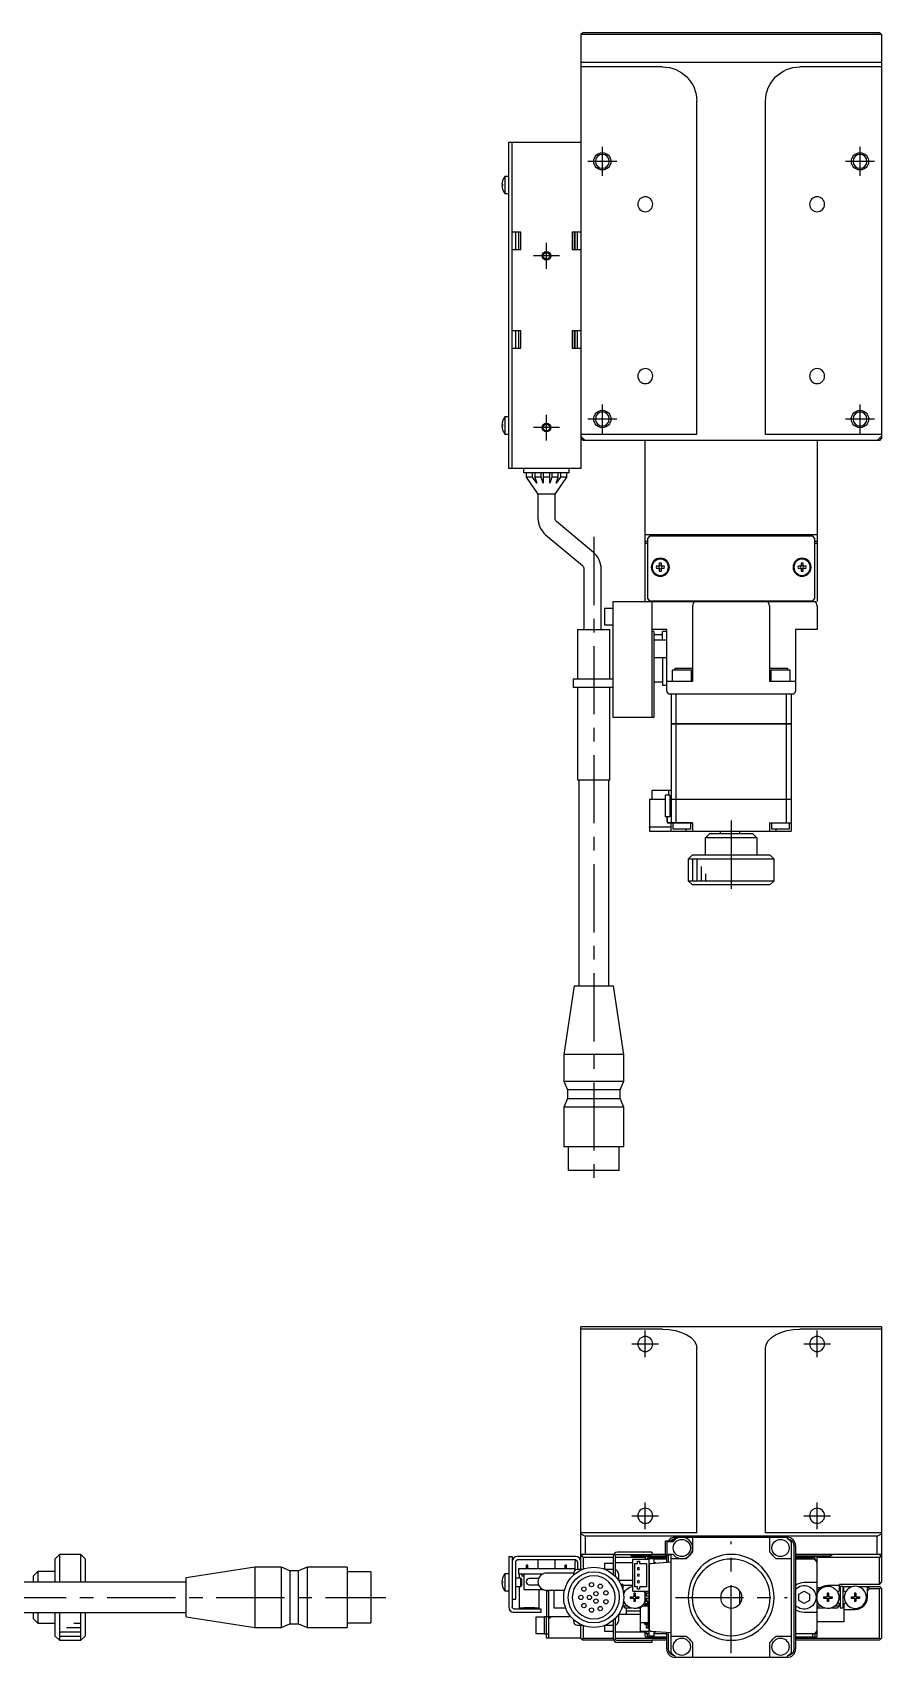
# Model space of a CAD drawing. Extents: x 0 to 796, y -8 to 680.
# Drawn here: x 186.3 to 383.9, y 301.6 to 680 of the extents above; entities that cross this region are included whole.
import ezdxf

# ---------------------------------------------------------------- set-up
doc = ezdxf.new("R2010")
doc.units = 0
doc.header["$LTSCALE"] = 0.5
doc.linetypes.add('CENTER', pattern=[50.8, 31.75, -6.35, 6.35, -6.35])
for name, color, linetype in [('MSM_CENTER', 1, 'CENTER'), ('MSM_CONTINUOUS', 7, 'CONTINUOUS'), ('MSM_NARROW', 5, 'CONTINUOUS')]:
    doc.layers.add(name, color=color, linetype=linetype)

msp = doc.modelspace()

# ---------------------------------------------------------------- linework, layer by layer
at = {"layer": 'MSM_CENTER'}
for p, q in [((318.93, 646.56), (318.93, 653.36)), ((378.93, 646.56), (378.93, 653.36)), ((322.33, 649.96), (315.53, 649.96)), ((382.33, 649.96), (375.53, 649.96)), ((305.93, 624.96), (305.93, 630.96)), ((308.93, 627.96), (302.93, 627.96)), ((305.93, 584.96), (305.93, 590.96)), ((318.93, 586.56), (318.93, 593.36)), ((378.93, 586.56), (378.93, 593.36)), ((308.93, 587.96), (302.93, 587.96)), ((322.33, 589.96), (315.53, 589.96)), ((382.33, 589.96), (375.53, 589.96)), ((316.93, 562.51), (316.93, 411.41)), ((348.93, 496.46), (348.93, 478.96)), ((328.93, 371.49), (328.93, 377.69)), ((368.93, 371.49), (368.93, 377.69)), ((325.83, 374.59), (332.03, 374.59)), ((365.83, 374.59), (372.03, 374.59)), ((328.93, 331.49), (328.93, 337.69)), ((368.93, 331.49), (368.93, 337.69)), ((325.83, 334.59), (332.03, 334.59)), ((365.83, 334.59), (372.03, 334.59)), ((348.93, 302.59), (348.93, 328.59)), ((127.45, 315.59), (268.55, 315.59)), ((335.93, 315.59), (361.93, 315.59))]:
    msp.add_line(p, q, dxfattribs=at)
at = {"layer": 'MSM_CONTINUOUS'}
for p, q in [((314.43, 679.96), (313.93, 679.46)), ((383.93, 679.46), (313.93, 679.46)), ((313.93, 679.46), (313.93, 578.46)), ((314.43, 679.96), (383.43, 679.96)), ((383.43, 679.96), (383.93, 679.46)), ((383.93, 679.46), (383.93, 585.46)), ((383.93, 672.96), (313.93, 672.96)), ((332.93, 671.96), (313.93, 671.96)), ((383.93, 671.96), (364.93, 671.96)), ((340.93, 586.37), (340.93, 663.96)), ((356.93, 586.37), (356.93, 663.96)), ((297.13, 578.46), (297.13, 654.46)), ((297.13, 654.46), (313.93, 654.46)), ((297.93, 578.46), (297.93, 654.46)), ((295.54, 644.66), (295.67, 644.66)), ((295.67, 644.26), (295.54, 644.26)), ((295.67, 645.41), (295.67, 645.39)), ((295.67, 644.66), (295.67, 644.26)), ((295.67, 643.53), (295.67, 643.51)), ((297.13, 646.46), (296.23, 646.46)), ((296.23, 646.46), (296.23, 642.46)), ((296.23, 642.46), (297.13, 642.46)), ((299.93, 633.46), (297.93, 633.46)), ((298.73, 633.46), (298.73, 629.46)), ((299.43, 633.46), (299.43, 629.46)), ((299.93, 629.46), (299.93, 633.46)), ((313.93, 633.46), (311.93, 633.46)), ((311.93, 633.46), (311.93, 629.46)), ((312.43, 629.46), (312.43, 633.46)), ((312.63, 629.46), (312.63, 633.46)), ((313.13, 629.46), (313.13, 633.46)), ((297.93, 629.46), (299.93, 629.46)), ((311.93, 629.46), (313.93, 629.46)), ((299.93, 610.46), (297.93, 610.46)), ((298.73, 610.46), (298.73, 606.46)), ((299.43, 610.46), (299.43, 606.46)), ((299.93, 606.46), (299.93, 610.46)), ((313.93, 610.46), (311.93, 610.46)), ((311.93, 610.46), (311.93, 606.46)), ((312.43, 606.46), (312.43, 610.46)), ((312.63, 606.46), (312.63, 610.46)), ((313.13, 606.46), (313.13, 610.46)), ((297.93, 606.46), (299.93, 606.46)), ((311.93, 606.46), (313.93, 606.46)), ((297.13, 590.46), (296.23, 590.46)), ((296.23, 590.46), (296.23, 586.46)), ((295.54, 588.66), (295.67, 588.66)), ((295.67, 588.26), (295.54, 588.26)), ((295.67, 589.41), (295.67, 589.39)), ((295.67, 588.66), (295.67, 588.26)), ((295.67, 587.53), (295.67, 587.51)), ((296.23, 586.46), (297.13, 586.46)), ((340.93, 586.37), (313.93, 586.37)), ((313.93, 585.96), (314.93, 584.96)), ((314.43, 584.96), (313.93, 585.46)), ((314.08, 585.31), (314.33, 585.56)), ((383.43, 584.96), (314.43, 584.96)), ((328.93, 547.46), (328.93, 584.96)), ((383.93, 586.37), (356.93, 586.37)), ((368.93, 584.96), (368.93, 547.46)), ((382.93, 584.96), (383.93, 585.96)), ((383.78, 585.31), (383.43, 584.96)), ((383.53, 585.56), (383.78, 585.31)), ((383.93, 585.46), (383.78, 585.31)), ((313.93, 578.46), (297.13, 578.46)), ((300.68, 577.46), (300.68, 578.46)), ((311.18, 577.46), (300.68, 577.46)), ((301.18, 577.46), (301.18, 576.46)), ((301.18, 576.46), (303.93, 572.46)), ((302.68, 576.46), (301.18, 576.46)), ((302.68, 576.46), (302.68, 577.46)), ((303.68, 575.01), (302.68, 576.46)), ((303.18, 577.46), (303.18, 576.46)), ((303.18, 576.46), (303.68, 575.01)), ((304.68, 576.46), (303.18, 576.46)), ((304.68, 576.46), (304.68, 577.46)), ((305.18, 575.01), (304.68, 576.46)), ((305.18, 577.46), (305.18, 575.01)), ((306.68, 576.46), (305.18, 576.46)), ((306.68, 575.01), (306.68, 577.46)), ((307.18, 576.46), (306.68, 575.01)), ((307.18, 577.46), (307.18, 576.46)), ((308.68, 576.46), (307.18, 576.46)), ((307.93, 572.46), (310.68, 576.46)), ((308.18, 575.01), (308.68, 576.46)), ((309.18, 576.46), (308.18, 575.01)), ((308.68, 576.46), (308.68, 577.46)), ((309.18, 577.46), (309.18, 576.46)), ((310.68, 576.46), (309.18, 576.46)), ((310.68, 576.46), (310.68, 577.46)), ((311.18, 577.46), (311.18, 578.46)), ((303.93, 572.46), (303.93, 566.86)), ((307.93, 572.46), (303.93, 572.46)), ((307.93, 566.86), (307.93, 572.46)), ((316.87, 558.89), (308.29, 566.09)), ((305.71, 563.03), (314.3, 555.83)), ((368.93, 562.96), (328.93, 562.96)), ((329.43, 561.46), (328.93, 561.46)), ((329.43, 560.96), (328.93, 560.96)), ((329.93, 562.66), (329.43, 562.16)), ((329.43, 562.16), (329.43, 548.16)), ((367.93, 562.66), (329.93, 562.66)), ((334.43, 562.66), (334.43, 562.96)), ((335.18, 562.96), (335.18, 562.66)), ((340.68, 562.66), (340.68, 562.96)), ((344.13, 562.96), (343.93, 562.76)), ((353.93, 562.76), (343.93, 562.76)), ((343.93, 562.76), (343.93, 562.66)), ((353.93, 562.76), (353.73, 562.96)), ((353.93, 562.66), (353.93, 562.76)), ((357.18, 562.96), (357.18, 562.66)), ((362.68, 562.66), (362.68, 562.96)), ((363.43, 562.96), (363.43, 562.66)), ((368.43, 562.16), (367.93, 562.66)), ((368.43, 548.16), (368.43, 562.16)), ((368.93, 561.46), (368.43, 561.46)), ((368.93, 560.96), (368.43, 560.96)), ((332.19, 556.38), (332.19, 555.7)), ((332.67, 555.7), (332.67, 556.38)), ((365.19, 556.38), (365.19, 555.7)), ((365.67, 555.7), (365.67, 556.38)), ((314.65, 555.06), (314.65, 540.96)), ((318.65, 540.96), (318.65, 555.06)), ((332.19, 555.7), (331.51, 555.7)), ((331.51, 555.22), (332.19, 555.22)), ((332.19, 555.22), (332.19, 554.54)), ((333.35, 555.7), (332.67, 555.7)), ((332.67, 554.54), (332.67, 555.22)), ((332.67, 555.22), (333.35, 555.22)), ((365.19, 555.7), (364.51, 555.7)), ((364.51, 555.22), (365.19, 555.22)), ((365.19, 555.22), (365.19, 554.54)), ((366.35, 555.7), (365.67, 555.7)), ((365.67, 554.54), (365.67, 555.22)), ((365.67, 555.22), (366.35, 555.22)), ((321.43, 545.86), (319.43, 545.86)), ((319.43, 545.86), (319.43, 542.06)), ((321.43, 520.46), (321.43, 547.46)), ((321.43, 547.46), (368.55, 547.46)), ((329.43, 548.16), (329.93, 547.66)), ((329.93, 547.66), (367.93, 547.66)), ((330.43, 547.46), (330.43, 520.46)), ((334.43, 547.66), (334.43, 547.46)), ((338.93, 547.66), (338.93, 547.46)), ((339.93, 547.66), (339.93, 547.46)), ((340.03, 528.96), (340.03, 546.46)), ((341.43, 547.66), (341.43, 547.46)), ((356.43, 547.46), (356.43, 547.66)), ((357.83, 546.46), (357.83, 528.96)), ((357.93, 547.66), (357.93, 547.46)), ((358.93, 547.46), (358.93, 547.66)), ((363.43, 547.46), (363.43, 547.66)), ((367.93, 547.66), (368.43, 548.16)), ((368.93, 546.46), (368.93, 540.96)), ((319.43, 542.06), (321.43, 542.06)), ((313.18, 540.96), (313.18, 529.46)), ((313.18, 540.96), (320.68, 540.96)), ((320.68, 529.46), (320.68, 540.96)), ((333.93, 540.96), (330.43, 540.96)), ((330.93, 540.46), (330.43, 540.46)), ((330.93, 540.46), (330.93, 520.46)), ((332.93, 539.71), (330.93, 539.71)), ((333.93, 538.46), (330.93, 538.46)), ((332.93, 538.46), (332.93, 540.46)), ((333.93, 540.46), (332.93, 540.46)), ((333.93, 526.96), (333.93, 540.96)), ((363.93, 540.96), (363.93, 526.96)), ((368.93, 540.96), (363.93, 540.96)), ((330.93, 534.46), (333.93, 534.46)), ((332.93, 534.46), (332.93, 527.96)), ((335.18, 531.46), (335.18, 528.96)), ((339.68, 531.46), (335.18, 531.46)), ((335.85, 531.46), (335.85, 531.96)), ((335.85, 531.96), (340.03, 531.96)), ((339.68, 528.96), (339.68, 531.46)), ((357.83, 531.96), (362.01, 531.96)), ((358.18, 531.46), (358.18, 528.96)), ((362.68, 531.46), (358.18, 531.46)), ((362.01, 531.96), (362.01, 531.46)), ((362.68, 528.96), (362.68, 531.46)), ((312.18, 527.46), (312.18, 529.46)), ((312.18, 529.46), (321.43, 529.46)), ((321.43, 527.46), (312.18, 527.46)), ((313.18, 527.46), (313.18, 505.96)), ((320.68, 505.96), (320.68, 527.46)), ((332.93, 528.71), (330.93, 528.71)), ((332.93, 527.96), (333.93, 527.96)), ((333.93, 528.96), (340.03, 528.96)), ((334.31, 525.96), (363.55, 525.96)), ((334.93, 525.96), (334.93, 518.97)), ((336.08, 525.96), (336.08, 518.97)), ((357.83, 528.96), (363.93, 528.96)), ((361.77, 525.96), (361.77, 518.97)), ((362.93, 525.96), (362.93, 518.97)), ((330.93, 520.46), (321.43, 520.46)), ((334.93, 518.97), (362.93, 518.97)), ((334.93, 518.96), (334.93, 501.47)), ((362.93, 518.96), (334.93, 518.96)), ((334.94, 518.96), (334.94, 518.97)), ((336.08, 518.96), (336.08, 501.47)), ((336.09, 518.96), (336.09, 518.97)), ((361.77, 518.96), (361.77, 518.97)), ((361.77, 518.96), (361.77, 501.47)), ((362.92, 518.96), (362.92, 518.97)), ((362.93, 518.96), (362.93, 501.47)), ((313.18, 505.96), (320.68, 505.96)), ((313.43, 505.96), (313.43, 457.96)), ((320.43, 457.96), (320.43, 505.96)), ((330.53, 501.46), (330.53, 503.46)), ((334.93, 503.46), (330.53, 503.46)), ((334.43, 502.36), (334.43, 503.46)), ((329.93, 501.46), (329.93, 494.97)), ((329.93, 501.46), (333.53, 501.46)), ((330.93, 501.46), (330.93, 501.47)), ((330.93, 501.47), (333.53, 501.47)), ((333.53, 502.36), (333.53, 497.36)), ((334.63, 502.36), (333.53, 502.36)), ((334.63, 502.36), (334.63, 497.36)), ((334.63, 501.47), (362.93, 501.47)), ((334.63, 501.46), (362.93, 501.46)), ((334.93, 501.46), (334.93, 495.96)), ((334.94, 501.46), (334.94, 501.47)), ((336.08, 501.46), (336.08, 495.96)), ((336.09, 501.46), (336.09, 501.47)), ((361.77, 501.46), (361.77, 501.47)), ((361.77, 501.46), (361.77, 495.96)), ((362.92, 501.46), (362.92, 501.47)), ((362.93, 501.46), (362.93, 493.96)), ((334.63, 497.36), (333.53, 497.36)), ((334.03, 496.16), (334.03, 497.36)), ((334.13, 496.16), (334.13, 497.36)), ((339.93, 495.96), (334.33, 495.96)), ((339.93, 495.86), (334.33, 495.86)), ((334.93, 493.96), (334.93, 495.86)), ((335.43, 494.46), (335.43, 495.96)), ((339.43, 495.86), (339.43, 494.46)), ((339.93, 495.96), (339.93, 493.96)), ((357.93, 493.96), (357.93, 495.96)), ((357.93, 495.96), (362.93, 495.96)), ((358.43, 494.46), (358.43, 495.96)), ((362.43, 495.96), (362.43, 494.46)), ((329.93, 494.97), (334.93, 494.97)), ((329.93, 494.96), (329.93, 493.96)), ((334.93, 494.96), (329.93, 494.96)), ((329.93, 493.96), (362.93, 493.96)), ((329.94, 494.96), (329.94, 494.97)), ((339.43, 494.46), (335.43, 494.46)), ((338.43, 493.96), (338.43, 494.46)), ((343.93, 493.46), (342.93, 492.46)), ((354.93, 492.46), (342.93, 492.46)), ((342.93, 488.46), (342.93, 492.46)), ((343.93, 493.46), (353.93, 493.46)), ((346.43, 493.46), (346.43, 493.96)), ((350.93, 493.46), (350.93, 493.96)), ((354.93, 492.46), (353.93, 493.46)), ((354.93, 492.46), (354.93, 488.46)), ((362.43, 494.46), (358.43, 494.46)), ((359.43, 493.96), (359.43, 494.46)), ((339.93, 488.46), (338.93, 487.46)), ((339.93, 488.46), (357.93, 488.46)), ((358.93, 487.46), (357.93, 488.46)), ((338.93, 487.46), (338.93, 482.46)), ((358.93, 487.46), (338.93, 487.46)), ((358.93, 482.46), (358.93, 487.46)), ((338.93, 482.46), (339.93, 481.46)), ((338.93, 482.46), (358.93, 482.46)), ((357.93, 481.46), (339.93, 481.46)), ((357.93, 481.46), (358.93, 482.46)), ((312.36, 457.96), (309.93, 441.96)), ((312.36, 457.96), (321.5, 457.96)), ((323.93, 441.96), (321.5, 457.96)), ((309.93, 441.96), (309.93, 435.76)), ((323.93, 441.96), (309.93, 441.96)), ((323.93, 435.76), (323.93, 441.96)), ((309.93, 435.76), (310.78, 433.76)), ((309.93, 435.76), (323.93, 435.76)), ((323.08, 433.76), (323.93, 435.76)), ((310.78, 431.76), (309.93, 429.76)), ((310.78, 433.76), (310.78, 431.76)), ((323.08, 433.76), (310.78, 433.76)), ((310.78, 431.76), (323.08, 431.76)), ((323.08, 431.76), (323.08, 433.76)), ((323.93, 429.76), (323.08, 431.76)), ((309.93, 429.76), (309.93, 420.46)), ((323.93, 429.76), (309.93, 429.76)), ((323.93, 420.46), (323.93, 429.76)), ((323.93, 420.46), (309.93, 420.46)), ((310.98, 420.46), (310.98, 414.96)), ((322.88, 414.96), (322.88, 420.46)), ((322.88, 414.96), (310.98, 414.96)), ((383.93, 378.59), (313.93, 378.59)), ((313.93, 322.09), (313.93, 378.59)), ((383.93, 378.59), (383.93, 319.09)), ((332.93, 378.03), (313.93, 378.03)), ((332.93, 378.03), (334.49, 377.95)), ((334.49, 377.95), (335.99, 377.69)), ((335.99, 377.69), (337.37, 377.28)), ((337.37, 377.28), (338.59, 376.73)), ((338.59, 376.73), (339.58, 376.06)), ((339.58, 376.06), (340.32, 375.29)), ((340.32, 375.29), (340.77, 374.46)), ((357.08, 374.46), (357.54, 375.29)), ((357.54, 375.29), (358.28, 376.06)), ((358.28, 376.06), (359.27, 376.73)), ((359.27, 376.73), (360.48, 377.28)), ((360.48, 377.28), (361.87, 377.69)), ((361.87, 377.69), (363.37, 377.95)), ((363.37, 377.95), (364.93, 378.03)), ((383.93, 378.03), (364.93, 378.03)), ((340.77, 374.46), (340.93, 373.6)), ((340.93, 330.59), (340.93, 373.6)), ((356.93, 373.6), (357.08, 374.46)), ((356.93, 330.59), (356.93, 373.6)), ((340.93, 330.59), (313.93, 330.59)), ((313.93, 330.36), (314.93, 329.81)), ((314.93, 329.81), (314.93, 325.59)), ((382.93, 329.81), (314.93, 329.81)), ((335.93, 329.59), (361.93, 329.59)), ((339.93, 329.59), (339.93, 326.09)), ((383.93, 330.59), (356.93, 330.59)), ((357.93, 326.09), (357.93, 329.59)), ((382.93, 329.81), (383.93, 330.36)), ((382.93, 325.59), (382.93, 329.81)), ((192.5, 325.59), (191.5, 324.59)), ((192.5, 325.59), (192.5, 319.09)), ((197.5, 325.59), (192.5, 325.59)), ((197.5, 319.09), (197.5, 325.59)), ((198.5, 324.59), (197.5, 325.59)), ((314.43, 325.59), (313.93, 325.09)), ((321.56, 325.59), (313.93, 325.59)), ((322.13, 325.59), (330.43, 325.59)), ((330.43, 326.09), (322.43, 326.09)), ((325.43, 325.59), (325.78, 325.24)), ((330.43, 326.09), (330.43, 325.59)), ((333.53, 325.59), (330.43, 325.59)), ((333.53, 328.69), (333.53, 325.49)), ((334.63, 328.69), (333.53, 328.69)), ((333.53, 325.49), (334.63, 325.49)), ((333.93, 323.77), (333.93, 325.49)), ((334.03, 328.59), (335.43, 328.59)), ((334.03, 325.59), (334.03, 328.59)), ((335.43, 325.59), (334.03, 325.59)), ((334.31, 323.79), (334.31, 325.49)), ((334.63, 328.59), (334.63, 328.69)), ((334.63, 325.49), (334.63, 325.59)), ((334.93, 302.74), (334.93, 325.59)), ((362.93, 328.43), (362.93, 302.74)), ((363.55, 327.59), (363.55, 303.59)), ((363.93, 327.59), (363.93, 303.59)), ((383.93, 325.59), (363.93, 325.59)), ((372.08, 325.24), (372.43, 325.59)), ((383.43, 325.59), (383.78, 325.24)), ((191.5, 319.09), (191.5, 324.59)), ((198.5, 324.59), (198.5, 319.09)), ((238, 322.59), (222, 320.16)), ((238, 322.59), (238, 308.59)), ((244.2, 322.59), (238, 322.59)), ((244.2, 308.59), (244.2, 322.59)), ((246.2, 321.74), (244.2, 322.59)), ((246.2, 321.74), (246.2, 309.44)), ((248.2, 321.74), (246.2, 321.74)), ((250.2, 322.59), (248.2, 321.74)), ((248.2, 309.44), (248.2, 321.74)), ((250.2, 322.59), (250.2, 308.59)), ((259.5, 322.59), (250.2, 322.59)), ((259.5, 322.59), (259.5, 308.59)), ((297.13, 325.09), (297.93, 325.09)), ((297.13, 325.09), (297.13, 313.29)), ((297.93, 325.09), (297.93, 313.39)), ((298.73, 323.89), (298.73, 315.09)), ((312.73, 325.09), (299.13, 325.09)), ((312.73, 324.29), (299.13, 324.29)), ((299.43, 322.29), (299.43, 321.09)), ((299.43, 322.29), (312.43, 322.29)), ((301.55, 323.09), (301.3, 323.09)), ((301.3, 322.29), (301.3, 323.09)), ((301.55, 322.29), (301.55, 323.09)), ((303.93, 324.29), (303.93, 322.29)), ((307.93, 322.29), (307.93, 324.29)), ((310.55, 323.09), (310.3, 323.09)), ((310.3, 322.29), (310.3, 323.09)), ((310.55, 322.29), (310.55, 323.09)), ((312.43, 322.29), (312.43, 321.75)), ((313.07, 324.09), (312.63, 324.09)), ((312.63, 321.92), (312.63, 324.09)), ((313.13, 323.89), (313.13, 322.08)), ((314.33, 322.09), (313.18, 322.09)), ((314.43, 324.89), (314.08, 325.24)), ((314.43, 324.89), (314.43, 322.12)), ((321.43, 324.89), (314.43, 324.89)), ((321.43, 323.49), (319.43, 323.49)), ((319.43, 323.49), (319.43, 322.12)), ((321.43, 322.09), (319.53, 322.09)), ((321.43, 325.09), (321.43, 320.95)), ((321.93, 325.39), (321.93, 320.48)), ((328.93, 324.89), (321.93, 324.89)), ((326.03, 323.59), (321.93, 323.59)), ((325.78, 325.24), (333.93, 325.24)), ((326.03, 317.01), (326.03, 324.51)), ((326.03, 324.51), (329.73, 324.51)), ((326.53, 323.51), (327.08, 323.51)), ((326.53, 318.01), (326.53, 323.51)), ((327.08, 324.01), (327.58, 324.01)), ((327.08, 323.51), (327.08, 324.01)), ((327.58, 324.01), (327.58, 323.51)), ((327.58, 323.51), (329.23, 323.51)), ((333.93, 325.09), (328.93, 325.09)), ((328.93, 325.09), (328.93, 324.51)), ((329.23, 323.51), (329.23, 318.01)), ((329.43, 324.51), (329.43, 324.89)), ((329.43, 324.89), (333.93, 324.89)), ((329.73, 324.59), (329.73, 306.59)), ((330.93, 324.59), (329.73, 324.59)), ((329.93, 324.89), (329.93, 324.59)), ((329.93, 307.97), (329.93, 323.21)), ((330.21, 323.51), (334.93, 323.84)), ((330.93, 324.59), (330.93, 323.56)), ((333.93, 324.49), (330.93, 324.49)), ((331.35, 323.59), (330.93, 323.59)), ((338.43, 324.59), (334.93, 324.59)), ((362.93, 324.59), (359.43, 324.59)), ((363.93, 325.24), (372.08, 325.24)), ((368.93, 325.09), (363.93, 325.09)), ((363.93, 324.89), (368.43, 324.89)), ((367.93, 324.49), (363.93, 324.49)), ((367.93, 324.49), (367.93, 324.89)), ((368.43, 324.89), (368.43, 324.35)), ((368.93, 324.09), (368.73, 324.09)), ((368.93, 306.59), (368.93, 325.09)), ((383.43, 324.89), (368.93, 324.89)), ((383.78, 325.24), (383.43, 324.89)), ((383.43, 318.59), (383.43, 324.89)), ((383.93, 325.09), (383.78, 325.24)), ((222, 319.09), (174, 319.09)), ((186.5, 320.59), (187.5, 321.59)), ((186.5, 319.09), (186.5, 320.59)), ((187.5, 321.59), (187.5, 319.09)), ((191.5, 321.59), (187.5, 321.59)), ((222, 311.02), (222, 320.16)), ((265, 321.54), (259.5, 321.54)), ((265, 321.54), (265, 309.64)), ((295.54, 319.29), (295.67, 319.29)), ((295.67, 318.89), (295.54, 318.89)), ((295.67, 320.04), (295.67, 320.01)), ((295.67, 319.29), (295.67, 318.89)), ((295.67, 318.16), (295.67, 318.14)), ((297.13, 321.09), (296.23, 321.09)), ((296.23, 321.09), (296.23, 317.09)), ((299.93, 320.09), (298.73, 320.09)), ((298.73, 318.09), (299.93, 318.09)), ((299.43, 321.09), (305.17, 321.09)), ((299.68, 320.09), (299.68, 321.09)), ((299.68, 313.09), (299.68, 318.09)), ((300.13, 319.89), (299.93, 320.09)), ((299.93, 318.09), (299.93, 320.09)), ((299.93, 318.09), (300.13, 318.29)), ((300.13, 319.89), (300.13, 318.29)), ((300.22, 321.09), (300.22, 320.54)), ((300.68, 320.54), (300.22, 320.54)), ((300.68, 321.09), (300.68, 317.39)), ((304.07, 319.99), (301.93, 319.99)), ((301.93, 318.49), (304.07, 318.49)), ((312.19, 321.24), (305.93, 321.24)), ((312.18, 321.09), (312.18, 320.73)), ((321.26, 321.09), (321.43, 321.09)), ((322.68, 321.09), (322.68, 319.58)), ((322.68, 319.59), (326.03, 319.59)), ((323.73, 318.59), (323.25, 318.59)), ((323.53, 318.09), (323.47, 318.09)), ((323.53, 318.09), (323.53, 317.92)), ((323.73, 318.59), (323.73, 317.25)), ((323.73, 318.39), (326.03, 318.39)), ((327.08, 318.01), (326.53, 318.01)), ((327.08, 317.51), (327.08, 318.01)), ((327.58, 318.01), (327.58, 317.51)), ((329.23, 318.01), (327.58, 318.01)), ((365.93, 319.09), (368.93, 319.09)), ((368.93, 317.89), (369.83, 317.89)), ((371.43, 318.39), (374.13, 318.39)), ((374.13, 317.14), (374.13, 318.59)), ((383.43, 318.59), (374.13, 318.59)), ((374.93, 318.09), (374.33, 318.09)), ((374.33, 318.09), (374.33, 313.09)), ((374.93, 318.09), (374.93, 313.09)), ((375.13, 317.14), (375.13, 318.09)), ((375.13, 318.09), (377.11, 318.09)), ((378.54, 318.09), (383.43, 318.09)), ((380.63, 315.59), (380.63, 318.09)), ((381.13, 317.59), (380.63, 317.94)), ((383.43, 318.59), (383.93, 319.09)), ((383.43, 318.09), (383.93, 317.59)), ((296.23, 317.09), (297.13, 317.09)), ((298.73, 315.09), (297.93, 315.09)), ((300.68, 317.39), (305.17, 317.39)), ((304.18, 317.39), (304.18, 313.09)), ((305.93, 317.24), (310.13, 317.24)), ((305.93, 317.09), (306.43, 317.09)), ((305.93, 317.09), (305.93, 311.09)), ((306.43, 317.09), (306.43, 306.09)), ((307.68, 313.09), (307.68, 317.24)), ((323.76, 317.12), (323.95, 317.01)), ((323.76, 314.05), (323.95, 314.16)), ((325.43, 315.73), (326.22, 315.73)), ((325.43, 315.73), (325.43, 315.44)), ((325.43, 315.44), (326.22, 315.44)), ((325.96, 315.73), (325.96, 315.44)), ((326.03, 317.01), (329.73, 317.01)), ((326.57, 316.59), (326.28, 316.59)), ((326.28, 316.59), (326.28, 315.79)), ((326.28, 316.06), (326.57, 316.06)), ((326.28, 315.38), (326.28, 314.59)), ((326.28, 315.12), (326.57, 315.12)), ((326.57, 314.59), (326.28, 314.59)), ((326.57, 316.59), (326.57, 315.79)), ((326.57, 315.38), (326.57, 314.59)), ((326.63, 315.73), (327.43, 315.73)), ((326.63, 315.44), (327.43, 315.44)), ((326.9, 315.44), (326.9, 315.73)), ((327.58, 317.51), (327.08, 317.51)), ((327.43, 315.73), (327.43, 315.44)), ((328.93, 313.99), (328.93, 317.01)), ((329.73, 316.59), (328.93, 316.59)), ((329.73, 315.84), (328.93, 315.84)), ((329.73, 315.34), (328.93, 315.34)), ((329.5, 314.59), (328.93, 314.59)), ((329.49, 314.09), (328.93, 314.09)), ((329.18, 315.84), (329.18, 316.59)), ((329.18, 314.59), (329.18, 315.34)), ((329.18, 314.02), (329.18, 314.09)), ((329.3, 315.84), (329.3, 316.59)), ((329.3, 314.59), (329.3, 315.34)), ((329.3, 314.02), (329.3, 314.09)), ((329.5, 314.12), (329.5, 314.63)), ((329.5, 314.63), (329.73, 314.63)), ((329.5, 314.38), (329.73, 314.38)), ((329.5, 314.32), (329.73, 314.32)), ((329.73, 314.09), (329.73, 314.09)), ((350.93, 314.09), (350.93, 317.09)), ((364.68, 316.31), (365.93, 317.03)), ((364.68, 314.86), (364.68, 316.31)), ((365.93, 314.14), (364.68, 314.86)), ((365.93, 317.03), (367.18, 316.31)), ((367.18, 314.86), (365.93, 314.14)), ((367.18, 316.31), (367.18, 314.86)), ((369.28, 317.39), (368.93, 317.39)), ((370.43, 315.73), (371.22, 315.73)), ((370.43, 315.73), (370.43, 315.44)), ((370.43, 315.44), (371.22, 315.44)), ((370.96, 315.73), (370.96, 315.44)), ((371.57, 316.59), (371.28, 316.59)), ((371.28, 316.59), (371.28, 315.79)), ((371.28, 316.06), (371.57, 316.06)), ((371.28, 315.38), (371.28, 314.59)), ((371.28, 315.12), (371.57, 315.12)), ((371.57, 314.59), (371.28, 314.59)), ((371.57, 316.59), (371.57, 315.79)), ((371.57, 315.38), (371.57, 314.59)), ((371.63, 315.73), (372.43, 315.73)), ((371.63, 315.44), (372.43, 315.44)), ((371.9, 315.44), (371.9, 315.73)), ((372.43, 315.73), (372.43, 315.44)), ((374.13, 317.14), (373.9, 317.01)), ((374.13, 314.04), (373.9, 314.16)), ((375.13, 317.14), (375.39, 316.99)), ((375.39, 314.19), (375.13, 314.04)), ((376.83, 315.73), (377.62, 315.73)), ((376.83, 315.73), (376.83, 315.44)), ((376.83, 315.44), (377.62, 315.44)), ((377.36, 315.73), (377.36, 315.44)), ((377.97, 316.59), (377.68, 316.59)), ((377.68, 316.59), (377.68, 315.79)), ((377.68, 316.06), (377.97, 316.06)), ((377.68, 315.38), (377.68, 314.59)), ((377.68, 315.12), (377.97, 315.12)), ((377.97, 314.59), (377.68, 314.59)), ((377.97, 316.59), (377.97, 315.79)), ((377.97, 315.38), (377.97, 314.59)), ((378.03, 315.73), (378.83, 315.73)), ((378.03, 315.44), (378.83, 315.44)), ((378.3, 315.44), (378.3, 315.73)), ((378.83, 315.73), (378.83, 315.44)), ((380.63, 317.09), (381.13, 317.59)), ((383.43, 317.59), (381.13, 317.59)), ((383.68, 317.84), (383.43, 317.59)), ((383.43, 306.09), (383.43, 317.59)), ((383.93, 317.59), (383.93, 306.09)), ((174, 312.09), (222, 312.09)), ((186.5, 310.59), (186.5, 312.09)), ((187.5, 309.59), (186.5, 310.59)), ((187.5, 312.09), (187.5, 309.59)), ((191.5, 306.59), (191.5, 312.09)), ((192.5, 312.09), (192.5, 305.59)), ((197.5, 305.59), (197.5, 312.09)), ((198.5, 312.09), (198.5, 306.59)), ((222, 311.02), (238, 308.59)), ((304.63, 312.09), (298.33, 312.09)), ((298.43, 312.89), (304.63, 312.89)), ((300.68, 313.09), (299.68, 313.09)), ((300.68, 313.19), (303.18, 313.19)), ((300.68, 313.09), (300.68, 313.19)), ((301.48, 313.19), (301.48, 313.09)), ((301.48, 313.09), (302.38, 313.09)), ((301.85, 313.19), (301.85, 313.09)), ((302, 313.19), (302, 313.09)), ((302.38, 313.19), (302.38, 313.09)), ((303.18, 313.09), (303.18, 313.19)), ((304.18, 313.09), (303.18, 313.09)), ((305.43, 310.99), (303.43, 310.99)), ((303.43, 310.99), (303.43, 307.19)), ((304.63, 312.89), (304.63, 312.09)), ((311.57, 311.09), (305.43, 311.09)), ((305.43, 307.09), (305.43, 311.09)), ((305.93, 307.09), (305.93, 311.09)), ((306.43, 310.59), (306.93, 311.09)), ((310.39, 313.09), (307.68, 313.09)), ((312.18, 310.44), (312.18, 310.09)), ((321.93, 310.69), (321.93, 305.79)), ((327.85, 311.59), (322.68, 311.59)), ((322.68, 311.59), (322.68, 310.09)), ((322.73, 311.67), (322.73, 311.59)), ((323.53, 313.09), (323.47, 313.09)), ((323.53, 313.25), (323.53, 313.09)), ((323.73, 313.92), (323.73, 313.59)), ((323.73, 313.59), (324.23, 313.09)), ((323.73, 313.59), (324.77, 313.59)), ((325.71, 313.09), (324.23, 313.09)), ((324.48, 313.09), (324.48, 311.59)), ((327.85, 312.39), (324.48, 312.39)), ((327.85, 313.09), (327.14, 313.09)), ((327.85, 311.49), (327.73, 311.49)), ((327.73, 311.49), (327.73, 307.69)), ((327.85, 309.78), (327.85, 313.16)), ((327.88, 313.23), (328.2, 313.55)), ((328.09, 313.59), (328.74, 313.59)), ((328.27, 313.58), (329.53, 313.58)), ((328.74, 313.69), (328.74, 313.58)), ((328.97, 313.69), (328.97, 313.58)), ((329.4, 314.02), (329.07, 314.02)), ((329.07, 313.79), (329.4, 313.79)), ((329.18, 313.58), (329.18, 313.79)), ((329.3, 313.58), (329.3, 313.79)), ((329.63, 313.48), (329.63, 309.78)), ((329.73, 312.9), (329.63, 312.9)), ((329.63, 312.09), (329.73, 312.09)), ((329.73, 311.49), (329.63, 311.49)), ((329.73, 311.36), (329.63, 311.36)), ((368.93, 312.09), (365.93, 312.09)), ((368.93, 313.59), (369.77, 313.59)), ((368.93, 313.29), (369.13, 313.09)), ((370.71, 313.09), (369.13, 313.09)), ((373.63, 313.09), (372.14, 313.09)), ((373.09, 313.59), (374.13, 313.59)), ((373.63, 313.09), (374.13, 313.59)), ((374.13, 313.59), (374.13, 314.04)), ((374.93, 313.09), (374.33, 313.09)), ((375.13, 314.04), (375.13, 309.89)), ((375.13, 312.79), (377.83, 312.79)), ((187.5, 309.59), (191.5, 309.59)), ((191.5, 306.59), (192.5, 305.59)), ((197.5, 305.59), (198.5, 306.59)), ((238, 308.59), (244.2, 308.59)), ((244.2, 308.59), (246.2, 309.44)), ((246.2, 309.44), (248.2, 309.44)), ((248.2, 309.44), (250.2, 308.59)), ((250.2, 308.59), (259.5, 308.59)), ((259.5, 309.64), (265, 309.64)), ((303.43, 307.19), (305.43, 307.19)), ((305.43, 307.09), (306.43, 307.09)), ((305.93, 306.09), (305.93, 307.09)), ((313.18, 309.09), (314.33, 309.09)), ((313.93, 306.09), (313.93, 309.09)), ((314.43, 309.05), (314.43, 306.09)), ((319.43, 309.05), (319.43, 307.69)), ((319.43, 307.69), (321.43, 307.69)), ((319.53, 309.09), (321.43, 309.09)), ((321.43, 310.09), (321.26, 310.09)), ((321.43, 310.22), (321.43, 306.09)), ((321.93, 307.59), (328.93, 307.59)), ((327.73, 307.69), (329.73, 307.69)), ((329.53, 309.68), (327.95, 309.68)), ((328.74, 309.68), (328.74, 309.57)), ((328.93, 307.59), (328.93, 307.69)), ((328.93, 307.09), (328.93, 307.59)), ((329.73, 307.09), (328.93, 307.09)), ((328.93, 306.59), (328.93, 307.09)), ((328.93, 306.59), (329.43, 306.09)), ((328.97, 309.68), (328.97, 309.57)), ((329.07, 309.47), (329.4, 309.47)), ((329.4, 309.24), (329.07, 309.24)), ((329.18, 309.47), (329.18, 309.68)), ((329.18, 308.41), (329.18, 309.24)), ((329.73, 308.41), (329.18, 308.41)), ((329.43, 306.29), (329.43, 307.09)), ((329.5, 309.14), (329.5, 308.63)), ((329.73, 308.95), (329.5, 308.95)), ((329.73, 308.88), (329.5, 308.88)), ((329.73, 308.63), (329.5, 308.63)), ((329.73, 309.36), (329.64, 309.36)), ((330.93, 306.59), (329.73, 306.59)), ((329.93, 306.59), (329.93, 306.29)), ((334.93, 307.34), (330.21, 307.67)), ((330.93, 307.62), (330.93, 306.59)), ((330.93, 307.59), (331.35, 307.59)), ((333.93, 307.09), (330.93, 307.09)), ((333.93, 303.59), (333.93, 307.41)), ((334.31, 303.59), (334.31, 307.38)), ((334.93, 306.59), (338.43, 306.59)), ((359.43, 306.59), (362.93, 306.59)), ((367.93, 307.09), (363.93, 307.09)), ((368.93, 307.09), (367.93, 307.09)), ((367.93, 306.29), (367.93, 307.09)), ((368.43, 307.09), (368.43, 306.29)), ((368.43, 306.09), (368.93, 306.59)), ((375.13, 309.89), (368.93, 309.89)), ((192.5, 305.59), (197.5, 305.59)), ((313.93, 306.09), (305.93, 306.09)), ((313.93, 306.09), (314.43, 305.59)), ((314.18, 305.84), (314.43, 306.09)), ((314.43, 306.09), (321.43, 306.09)), ((321.56, 305.59), (314.43, 305.59)), ((321.93, 306.09), (333.93, 306.09)), ((322.13, 305.59), (330.43, 305.59)), ((330.43, 305.09), (322.43, 305.09)), ((333.93, 306.29), (329.43, 306.29)), ((333.93, 305.59), (330.43, 305.59)), ((330.43, 305.59), (330.43, 305.09)), ((339.93, 305.09), (339.93, 301.59)), ((357.93, 301.59), (357.93, 305.09)), ((368.43, 306.29), (363.93, 306.29)), ((363.93, 306.09), (383.43, 306.09)), ((383.43, 305.59), (363.93, 305.59)), ((383.43, 306.09), (383.68, 305.84)), ((383.93, 306.09), (383.43, 305.59)), ((361.93, 301.59), (335.93, 301.59))]:
    msp.add_line(p, q, dxfattribs=at)
at = {"layer": 'MSM_CONTINUOUS', "extrusion": (0, 0, -1)}
for centre, radius in [((-318.93, 649.96), 1.62), ((-378.93, 649.96), 1.62), ((-328.93, 639.96), 1.75), ((-368.93, 639.96), 1.75), ((-328.93, 599.96), 1.75), ((-368.93, 599.96), 1.75), ((-318.93, 589.96), 1.62), ((-378.93, 589.96), 1.62), ((-332.43, 555.46), 2.1), ((-332.43, 555.46), 1.9), ((-365.43, 555.46), 2.1), ((-365.43, 555.46), 1.9), ((-328.93, 374.59), 1.75), ((-368.93, 374.59), 1.75), ((-328.93, 334.59), 1.75), ((-368.93, 334.59), 1.75), ((-348.93, 315.59), 10), ((-327.33, 322.26), 0.25), ((-316.93, 315.59), 5), ((-327.33, 320.76), 0.25), ((-327.33, 319.26), 0.25), ((-348.93, 315.59), 2.5), ((-377.83, 315.59), 2.6)]:
    msp.add_circle(centre, radius, dxfattribs=at)
at = {"layer": 'MSM_CONTINUOUS'}
for centre, radius in [((305.93, 627.96), 0.783), ((305.93, 587.96), 0.783), ((337.43, 327.09), 2), ((360.43, 327.09), 2), ((316.93, 315.59), 7), ((348.93, 315.59), 9), ((316.93, 315.59), 5.95), ((314.63, 317.51), 0.5), ((316.41, 318.54), 0.5), ((318.43, 318.18), 0.5), ((313.93, 315.59), 0.5), ((314.63, 313.66), 0.5), ((315.93, 315.59), 0.5), ((317.43, 316.45), 0.5), ((317.43, 314.72), 0.5), ((319.75, 316.61), 0.5), ((319.75, 314.56), 0.5), ((316.41, 312.63), 0.5), ((318.43, 312.99), 0.5), ((337.43, 304.09), 2), ((360.43, 304.09), 2)]:
    msp.add_circle(centre, radius, dxfattribs=at)
at = {"layer": 'MSM_CONTINUOUS', "extrusion": (0, 0, -1)}
for centre, radius, start, end in [((-332.93, 663.96), 8, 90, 180), ((-364.93, 663.96), 8, 0, 90), ((-308.93, 566.86), 1, 310, 0), ((-313.65, 555.06), 1, 130, 180), ((-341.53, 546.46), 1.5, 0, 41.8103), ((-335.43, 526.96), 1.5, 318.1897, 0), ((-362.43, 526.96), 1.5, 180, 221.8103), ((-334.33, 496.16), 0.2, 270, 0), ((-348.93, 315.59), 19, 43.1736, 47.4631), ((-348.93, 315.59), 19, 132.5369, 137.4631), ((-322.13, 325.39), 0.2, 0, 90), ((-335.93, 327.59), 1.62, 38.1727, 80.2735), ((-325.76, 338.75), 19, 221.7998, 228.2002), ((-372.09, 338.75), 19, 311.7998, 318.2002), ((-361.93, 327.59), 1.62, 99.7265, 180), ((-299.13, 323.89), 0.4, 0, 90), ((-312.73, 323.89), 0.4, 90, 180), ((-330.23, 323.21), 0.3, 0, 86), ((-326.43, 315.59), 2.6, 13.624, 81.1501), ((-365.93, 315.59), 3.5, 55.1501, 90), ((-365.93, 315.59), 2.75, 43.3418, 316.6582), ((-371.43, 315.59), 2.6, 15.9424, 344.0576), ((-371.43, 315.59), 2.8, 55.2281, 90), ((-326.43, 315.59), 2.6, 195.9424, 346.376), ((-323.11, 315.47), 1.75, 118.6217, 127.006), ((-323.11, 315.7), 1.75, 232.994, 241.3783), ((-326.22, 315.79), 0.06, 180, 270), ((-326.22, 315.38), 0.06, 90, 180), ((-326.63, 315.79), 0.06, 270, 0), ((-326.63, 315.38), 0.06, 0, 90), ((-326.43, 315.59), 2.6, 146.7647, 164.0576), ((-329.4, 314.12), 0.1, 180, 270), ((-371.22, 315.79), 0.06, 180, 270), ((-371.22, 315.38), 0.06, 90, 180), ((-371.63, 315.79), 0.06, 270, 0), ((-371.63, 315.38), 0.06, 0, 90), ((-374.51, 315.47), 1.75, 120, 127.006), ((-374.51, 315.7), 1.75, 232.994, 240), ((-377.62, 315.79), 0.06, 180, 270), ((-377.62, 315.38), 0.06, 90, 180), ((-378.03, 315.79), 0.06, 270, 0), ((-378.03, 315.38), 0.06, 0, 90), ((-298.43, 313.39), 0.5, 270, 0), ((-329.07, 313.69), 0.1, 0, 90), ((-365.93, 315.59), 3.5, 270, 304.8499), ((-329.07, 309.57), 0.1, 270, 0), ((-329.4, 309.14), 0.1, 90, 180), ((-330.23, 307.97), 0.3, 274, 0), ((-325.76, 292.42), 19, 131.7998, 138.2002), ((-372.09, 292.42), 19, 41.7998, 48.2002), ((-322.13, 305.79), 0.2, 270, 0), ((-335.93, 303.59), 1.62, 279.7265, 0), ((-348.93, 315.59), 19, 312.5369, 317.4631), ((-348.93, 315.59), 19, 222.5369, 227.4631), ((-361.93, 303.59), 1.62, 180, 260.2735)]:
    msp.add_arc(centre, radius, start, end, dxfattribs=at)
at = {"layer": 'MSM_CONTINUOUS'}
for centre, radius, start, end in [((298.73, 644.46), 3.19, 163.0947, 176.4096), ((298.73, 644.46), 3.19, 183.5904, 196.9053), ((298.73, 644.46), 3.2, 141.3178, 162.73), ((298.73, 644.46), 3.2, 197.27, 218.6822), ((298.73, 588.46), 3.2, 141.3178, 162.73), ((298.73, 588.46), 3.19, 163.0947, 176.4096), ((298.73, 588.46), 3.19, 183.5904, 196.9053), ((298.73, 588.46), 3.2, 197.27, 218.6822), ((308.93, 566.86), 5, 180, 230), ((313.65, 555.06), 5, 0, 50), ((332.43, 555.46), 0.95, 75.3667, 104.6333), ((365.43, 555.46), 0.95, 75.3667, 104.6333), ((332.43, 555.46), 0.95, 165.3667, 194.6333), ((332.43, 555.46), 0.365, 138.8496, 221.1504), ((332.43, 555.46), 0.365, 48.8496, 131.1504), ((332.43, 555.46), 0.365, 228.8496, 311.1504), ((332.43, 555.46), 0.95, 255.3667, 284.6333), ((332.43, 555.46), 0.365, 318.8496, 41.1504), ((332.43, 555.46), 0.95, 345.3667, 14.6333), ((365.43, 555.46), 0.95, 165.3667, 194.6333), ((365.43, 555.46), 0.365, 138.8496, 221.1504), ((365.43, 555.46), 0.365, 48.8496, 131.1504), ((365.43, 555.46), 0.365, 228.8496, 311.1504), ((365.43, 555.46), 0.95, 255.3667, 284.6333), ((365.43, 555.46), 0.365, 318.8496, 41.1504), ((365.43, 555.46), 0.95, 345.3667, 14.6333), ((356.33, 546.46), 1.5, 0, 41.8103), ((367.43, 546.46), 1.5, 0, 41.8103), ((334.33, 496.16), 0.3, 180, 270), ((335.93, 327.59), 2, 90, 146.633), ((337.43, 327.09), 2.5, 216.8699, 143.1301), ((361.93, 327.59), 2, 0, 90), ((322.43, 325.09), 1, 90, 180), ((299.13, 323.89), 1.2, 90, 180), ((313.18, 321.09), 1, 90, 180), ((312.73, 323.89), 1.2, 0, 90), ((321.68, 321.09), 1, 0, 75.5225), ((367.93, 323.49), 1, 0, 90), ((298.73, 319.09), 3.19, 163.0947, 176.4096), ((298.73, 319.09), 3.19, 183.5904, 196.9053), ((298.73, 319.09), 3.2, 141.3178, 162.73), ((298.73, 319.09), 3.2, 197.27, 218.6822), ((301.93, 319.24), 0.75, 90, 270), ((305.93, 319.24), 2, 90, 270), ((371.43, 315.59), 2.8, 124.7719, 139.9948), ((323.23, 315.59), 1.59, 53.8028, 70.1566), ((323.23, 315.59), 1.59, 289.8433, 306.1972), ((329.4, 314.12), 0.33, 270, 0), ((374.63, 315.59), 1.59, 100.8931, 126.1972), ((374.74, 315.47), 1.75, 118.6217, 127.006), ((374.74, 315.7), 1.75, 232.994, 241.3783), ((374.63, 315.59), 1.59, 233.8028, 259.1069), ((374.63, 315.59), 1.59, 53.8028, 79.1069), ((374.63, 315.59), 1.59, 280.8931, 306.1972), ((377.83, 315.59), 2.8, 270, 0), ((298.33, 313.29), 1.2, 180, 270), ((327.95, 313.16), 0.1, 135, 180), ((328.27, 313.48), 0.1, 90, 135), ((329.07, 313.69), 0.33, 90, 180), ((329.53, 313.48), 0.1, 0, 90), ((313.18, 310.09), 1, 180, 270), ((321.68, 310.09), 1, 284.4775, 0), ((327.95, 309.78), 0.1, 180, 270), ((329.07, 309.57), 0.33, 180, 270), ((329.93, 308.09), 1, 203.5781, 258.463), ((329.4, 309.14), 0.33, 0, 90), ((329.53, 309.78), 0.1, 270, 0), ((367.93, 308.09), 1, 270, 0), ((322.43, 306.09), 1, 180, 270), ((335.93, 303.59), 2, 180, 270), ((361.93, 303.59), 2, 270, 0)]:
    msp.add_arc(centre, radius, start, end, dxfattribs=at)
at = {"layer": 'MSM_NARROW'}
for p, q in [((339.93, 487.46), (339.93, 482.46)), ((340.93, 487.46), (340.93, 482.46)), ((341.93, 485.76), (341.93, 482.46)), ((342.93, 484.06), (342.93, 482.46)), ((192.5, 307.59), (197.5, 307.59)), ((192.5, 306.59), (197.5, 306.59)), ((194.2, 308.59), (197.5, 308.59)), ((195.9, 309.59), (197.5, 309.59))]:
    msp.add_line(p, q, dxfattribs=at)
for centre, radius in [((318.93, 649.96), 2), ((378.93, 649.96), 2), ((305.93, 627.96), 1), ((318.93, 589.96), 2), ((378.93, 589.96), 2), ((305.93, 587.96), 1)]:
    msp.add_circle(centre, radius, dxfattribs=at)

doc.saveas('drawing.dxf')
